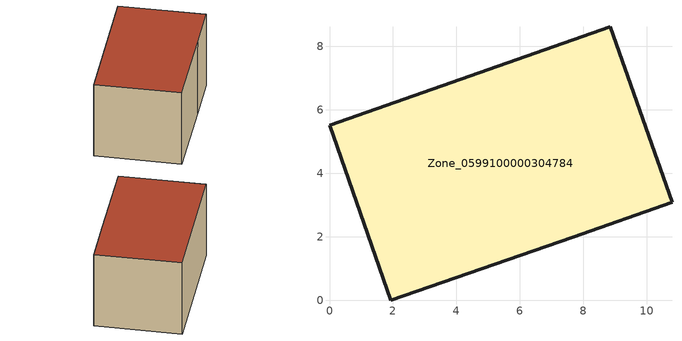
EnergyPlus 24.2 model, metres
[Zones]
Zone_0599100000304784
 floor ground (C_G): 0,5.51 8.86,8.62 10.8,3.09 7.67,1.98 1.93,0 z0
 wall outside (C_F): 8.86,8.62 0,5.51 1.93,0 7.67,1.98 10.8,3.09 8.86,8.62 z0:5.56
 roof outside (C_R): 10.8,3.09 8.86,8.62 0,5.51 1.93,0 7.67,1.98 z5.56
[BUILDING]
Pand.0599100000304784: North Axis=0; Terrain=City; Loads Convergence Tolerance Value=0.04; Temperature Convergence Tolerance Value=0.4; Solar Distribution=FullExterior; Maximum Number of Warmup Days=25; Minimum Number of Warmup Days=1
[Site:Location]
Rotterdam.The.Hague.AP_ZH_NLD Design_Conditions: Latitude=51.96; Longitude=4.45; Time Zone=1; Elevation=-4.5
[SITE:GROUNDTEMPERATURE:BUILDINGSURFACE]
18, 18, 18, 18, 18, 18, 18, 18, 18, 18, 18, 18
[MATERIAL] Thermal Absorptance=0.9; Solar Absorptance=0.7; Visible Absorptance=0.7
Name | Roughness | Thickness | Conductivity | Density | Specific Heat
G.TC.1946-1964 | MediumSmooth | 0.15 | 1 | 540 | 1210
F.TC.1946-1964 | Rough | 0.3 | 0.857143 | 1920 | 840
R.TC.1946-1964 | MediumRough | 0.2 | 0.235294 | 1500 | 1000
[CONSTRUCTION]
C_G: G.TC.1946-1964
C_F: F.TC.1946-1964
C_R: R.TC.1946-1964
[ZONE]
Zone_0599100000304784: Type=1; Multiplier=1; Ceiling Height=Autocalculate; Volume=Autocalculate; Floor Area=autocalculate; Part of Total Floor Area=Yes
[ZONEINFILTRATION:DESIGNFLOWRATE]
Infil_Zone_0599100000304784: Zone or ZoneList or Space or SpaceList=Zone_0599100000304784; Schedule=AlwaysOn; Design Flow Rate Calculation Method=Flow/Area; Flow Rate per Floor Area=0.003; Constant Term Coefficient=1; Temperature Term Coefficient=0; Velocity Term Coefficient=0; Velocity Squared Term Coefficient=0
[HVACTEMPLATE:ZONE:IDEALLOADSAIRSYSTEM]
Zone_0599100000304784: Maximum Heating Supply Air Temperature=50; Minimum Cooling Supply Air Temperature=13; Maximum Heating Supply Air Humidity Ratio=0.0156; Minimum Cooling Supply Air Humidity Ratio=0.0077; Heating Limit=NoLimit; Cooling Limit=NoLimit; Dehumidification Control Type=ConstantSensibleHeatRatio; Cooling Sensible Heat Ratio=0.7; Dehumidification Setpoint=60; Humidification Control Type=None; Humidification Setpoint=30; Outdoor Air Method=None; Outdoor Air Flow Rate per Person=0.00944; Outdoor Air Flow Rate per Zone Floor Area=0; Outdoor Air Flow Rate per Zone=0; Demand Controlled Ventilation Type=None; Outdoor Air Economizer Type=NoEconomizer; Heat Recovery Type=None; Sensible Heat Recovery Effectiveness=0.7; Latent Heat Recovery Effectiveness=0.65
[ZONECONTROL:THERMOSTAT]
ThermostatControl_Zone_0599100000304784: Zone or ZoneList=Zone_0599100000304784; Control Type Schedule=DualSetpointControlType; Control 1=Thermostat_Zone_0599100000304784; Temperature Difference Between Cutout And Setpoint=0
[THERMOSTATSETPOINT:DUALSETPOINT]
Thermostat_Zone_0599100000304784: Heating Setpoint Temperature Schedule=HeatingSetpoint_Zone_0599100000304784; Cooling Setpoint Temperature Schedule=CoolingSetpoint_Zone_0599100000304784
[SCHEDULE:COMPACT]
HeatingSetpoint_Zone_0599100000304784: Through: 12/31, For: AllDays, Until: 24:00, 21
CoolingSetpoint_Zone_0599100000304784: Through: 12/31, For: AllDays, Until: 24:00, 24
DualSetpointControlType: Through: 12/31, For: AllDays, Until: 24:00, 4
AlwaysOn: Through: 12/31, For: AllDays, Until: 24:00, 1
